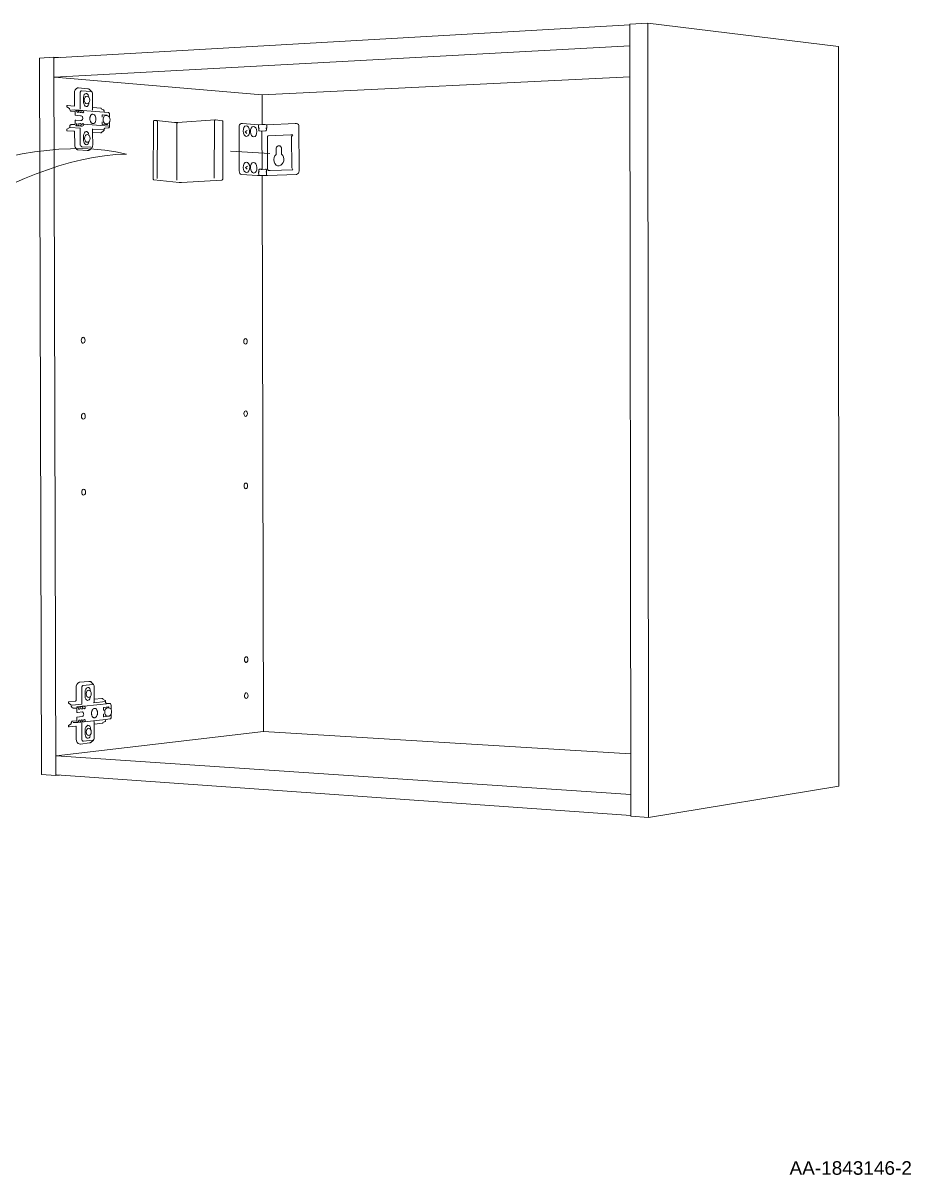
# Model space of a CAD drawing. Header units: metres. Extents: x -11.5 to 7.4, y -3.8 to 5.9.
# Drawn here: x 7.0658 to 7.4106, y -1.8176 to -1.3702 of the extents above; entities that cross this region are included whole.
import ezdxf

# ---------------------------------------------------------------- set-up
doc = ezdxf.new("R2010")
doc.units = ezdxf.units.M
doc.header["$MEASUREMENT"] = 0
for name, color, linetype, lineweight in [('PDF19_Geometry_Num_Penna__1_Num_Penna__255', 255, 'Continuous', 18), ('PDF19_Geometry_Num_Penna__7_Num_Penna__7', 7, 'Continuous', 18), ('PDF19_Text_Num_Penna__7_Num_Penna__7', 7, 'Continuous', 18)]:
    doc.layers.add(name, color=color, linetype=linetype, lineweight=lineweight)
doc.styles.add('GENERATED_STYLE_1', font='')
doc.styles.get('GENERATED_STYLE_1').set_extended_font_data('Arial')

msp = doc.modelspace()

# ---------------------------------------------------------------- linework, layer by layer
at = {"layer": 'PDF19_Geometry_Num_Penna__1_Num_Penna__255', "color": 255, "linetype": 'Continuous', "lineweight": 18, "flags": 128}
msp.add_lwpolyline([(7.16154, -1.42081), (7.14632, -1.41988)], dxfattribs=at)
at = {"layer": 'PDF19_Geometry_Num_Penna__7_Num_Penna__7', "color": 7, "linetype": 'Continuous', "lineweight": 18, "flags": 128}
for points in [[(7.30139, -1.37084), (7.07793, -1.38369)], [(7.30139, -1.37055), (7.30836, -1.37016)], [(7.30139, -1.37055), (7.30141, -1.37953)], [(7.30836, -1.37015), (7.30871, -1.67876)], [(7.30871, -1.67876), (7.38258, -1.66659), (7.38241, -1.37926), (7.30836, -1.37016)], [(7.3014, -1.37905), (7.07795, -1.39114)], [(7.30141, -1.37953), (7.30173, -1.66905)], [(7.07209, -1.38377), (7.07778, -1.38344), (7.0795, -1.38359)], [(7.07287, -1.66199), (7.07209, -1.38377)], [(7.07855, -1.66239), (7.07778, -1.38344)], [(7.07795, -1.39114), (7.1586, -1.39801)], [(7.15863, -1.40958), (7.1586, -1.39801), (7.30141, -1.39099)], [(7.08792, -1.39734), (7.08794, -1.39722), (7.08795, -1.3971), (7.08797, -1.39699), (7.08801, -1.39688), (7.08805, -1.39679), (7.0881, -1.39671), (7.08815, -1.39663), (7.08821, -1.39658), (7.08828, -1.39653), (7.08835, -1.3965), (7.08843, -1.39648), (7.08851, -1.39647), (7.09206, -1.39677)], [(7.08795, -1.40361), (7.08792, -1.39734)], [(7.08926, -1.40091), (7.08925, -1.39907)], [(7.09117, -1.39839), (7.09111, -1.39822), (7.09102, -1.39806), (7.09092, -1.39792), (7.09081, -1.39779), (7.09069, -1.3977), (7.09057, -1.39762), (7.09044, -1.39756), (7.09029, -1.39753)], [(7.08305, -1.4022), (7.08278, -1.40222), (7.08278, -1.40274), (7.08385, -1.40334)], [(7.08457, -1.40398), (7.08582, -1.40392)], [(7.08574, -1.40241), (7.08558, -1.40239)], [(7.08582, -1.40439), (7.08588, -1.4044), (7.08593, -1.40444), (7.08597, -1.40449), (7.08599, -1.40457)], [(7.08634, -1.40398), (7.08639, -1.404), (7.08644, -1.40405), (7.08641, -1.40404)], [(7.0868, -1.404), (7.0867, -1.404), (7.08662, -1.40399), (7.08653, -1.40399), (7.08648, -1.40399), (7.08642, -1.40399), (7.08637, -1.40399), (7.08634, -1.40398)], [(7.08777, -1.40407), (7.08768, -1.40407), (7.08758, -1.40407), (7.08751, -1.40407), (7.08745, -1.40406), (7.0874, -1.40406), (7.08735, -1.40406), (7.0873, -1.40406), (7.08729, -1.40405)], [(7.08873, -1.40414), (7.08865, -1.40414), (7.08856, -1.40414), (7.08847, -1.40414), (7.08841, -1.40414), (7.08836, -1.40414), (7.08832, -1.40414), (7.08828, -1.40414), (7.08826, -1.40412)], [(7.09276, -1.40339), (7.09276, -1.40349), (7.09275, -1.40358), (7.09274, -1.40366), (7.09272, -1.40375), (7.09269, -1.40385), (7.09266, -1.40397)], [(7.09276, -1.40295), (7.09276, -1.40339)], [(7.08584, -1.4095), (7.08591, -1.40948), (7.08596, -1.40943), (7.086, -1.40935), (7.08602, -1.40926)], [(7.08602, -1.40926), (7.08601, -1.40787), (7.08628, -1.40786)], [(7.09289, -1.40557), (7.09273, -1.40558), (7.09257, -1.40561), (7.09242, -1.40569), (7.09235, -1.40573), (7.09227, -1.4058), (7.09214, -1.40593), (7.09202, -1.40611), (7.09193, -1.4063), (7.09184, -1.4065), (7.0918, -1.4067), (7.09175, -1.4069), (7.09173, -1.40712), (7.09173, -1.40733), (7.09173, -1.40754), (7.09176, -1.40774), (7.0918, -1.40795), (7.09186, -1.40816), (7.09193, -1.40838), (7.09204, -1.40857), (7.09215, -1.40876), (7.09227, -1.4089), (7.09235, -1.40898), (7.09242, -1.40904), (7.0925, -1.4091), (7.09258, -1.40914), (7.09274, -1.40921), (7.0929, -1.40923)], [(7.09643, -1.40605), (7.09644, -1.40596), (7.09647, -1.40588), (7.09652, -1.40584), (7.09657, -1.40582)], [(7.09643, -1.40674), (7.09643, -1.40605)], [(7.09643, -1.40858), (7.09644, -1.40928), (7.09645, -1.40936), (7.09648, -1.40944), (7.09653, -1.4095), (7.09659, -1.40952), (7.09835, -1.40964)], [(7.09657, -1.40582), (7.09834, -1.40596)], [(7.0984, -1.40609), (7.09838, -1.40602), (7.09834, -1.40596)], [(7.09847, -1.4061), (7.09846, -1.40608), (7.09845, -1.40605), (7.09844, -1.40602), (7.09842, -1.406)], [(7.09844, -1.4093), (7.09845, -1.40941)], [(7.09845, -1.40941), (7.09849, -1.40941), (7.0985, -1.40942), (7.0985, -1.4093)], [(7.09885, -1.41088), (7.09896, -1.41087), (7.09908, -1.41081), (7.09917, -1.41072), (7.09925, -1.41061), (7.09932, -1.41048), (7.09936, -1.41033), (7.09938, -1.41018), (7.09937, -1.40858)], [(7.11629, -1.43059), (7.11636, -1.40849), (7.11637, -1.40838), (7.1164, -1.40827), (7.11644, -1.40819), (7.1165, -1.40812), (7.11656, -1.40807), (7.11664, -1.40805)], [(7.11663, -1.40805), (7.11753, -1.40799)], [(7.11761, -1.40799), (7.11759, -1.40799), (7.11758, -1.40799), (7.11756, -1.40799), (7.11754, -1.40799), (7.11753, -1.40799)], [(7.12457, -1.40879), (7.11761, -1.40799), (7.1177, -1.40801), (7.11778, -1.40806), (7.11784, -1.40814), (7.11789, -1.40822), (7.11791, -1.40832), (7.11792, -1.40843)], [(7.11792, -1.40843), (7.11784, -1.43054)], [(7.1258, -1.4088), (7.1257, -1.40881), (7.12558, -1.40882), (7.12547, -1.40882), (7.12534, -1.40882), (7.1252, -1.40882), (7.12507, -1.40882), (7.12493, -1.40882), (7.12482, -1.40881), (7.1247, -1.4088), (7.12461, -1.4088), (7.12457, -1.40879)], [(7.12553, -1.40924), (7.12545, -1.43123)], [(7.14037, -1.40779), (7.1258, -1.4088), (7.12573, -1.40882), (7.12566, -1.40887), (7.12561, -1.40894), (7.12557, -1.40902), (7.12554, -1.40913), (7.12553, -1.40924)], [(7.14037, -1.40779), (7.14031, -1.4078), (7.14024, -1.40784), (7.14019, -1.40791), (7.14015, -1.408), (7.14012, -1.40811), (7.14011, -1.40822), (7.14003, -1.43037)], [(7.14037, -1.40779), (7.14038, -1.40778), (7.14039, -1.40778), (7.14041, -1.40778), (7.14043, -1.40778), (7.14044, -1.40779), (7.14046, -1.40779), (7.14308, -1.40811)], [(7.14308, -1.40811), (7.14317, -1.40813), (7.14325, -1.40818), (7.14332, -1.40824), (7.14336, -1.40834), (7.14339, -1.40844), (7.1434, -1.40854)], [(7.1434, -1.40854), (7.14332, -1.43065)], [(7.15723, -1.40963), (7.15101, -1.40916)], [(7.17146, -1.40914), (7.16037, -1.40963)], [(7.08387, -1.41052), (7.08388, -1.41074), (7.08281, -1.41143)], [(7.08549, -1.41214), (7.08281, -1.41196), (7.08281, -1.41142)], [(7.08387, -1.41052), (7.08388, -1.41034), (7.08393, -1.41016), (7.08399, -1.40999), (7.08409, -1.40985), (7.0842, -1.40974), (7.08431, -1.40964), (7.08444, -1.40959), (7.08458, -1.40956), (7.08584, -1.4095)], [(7.08549, -1.41214), (7.08556, -1.41216), (7.08564, -1.41221), (7.0857, -1.41229), (7.08574, -1.4124), (7.08578, -1.4125), (7.08579, -1.41263)], [(7.0907, -1.41965), (7.08715, -1.41943), (7.08697, -1.41939), (7.0868, -1.41933), (7.08664, -1.41923), (7.08647, -1.41911), (7.08634, -1.41894), (7.0862, -1.41875), (7.08608, -1.41854), (7.08599, -1.41831), (7.08591, -1.41806), (7.08585, -1.4178), (7.08581, -1.41753), (7.08581, -1.41726), (7.08579, -1.41263)], [(7.08631, -1.40996), (7.08626, -1.40998), (7.0862, -1.40999)], [(7.08731, -1.41009), (7.0874, -1.41009), (7.08751, -1.4101), (7.08764, -1.4101), (7.08778, -1.4101), (7.08814, -1.41013)], [(7.08827, -1.41016), (7.08821, -1.41015), (7.08816, -1.41014), (7.08813, -1.41013), (7.08814, -1.41013)], [(7.09122, -1.41316), (7.09115, -1.41299), (7.09106, -1.41284), (7.09096, -1.4127), (7.09085, -1.41258), (7.09074, -1.41248), (7.09062, -1.4124), (7.09047, -1.41234), (7.09033, -1.41232)], [(7.09268, -1.41131), (7.09271, -1.41143), (7.09273, -1.41154), (7.09276, -1.41163), (7.09277, -1.41172), (7.09278, -1.41182), (7.09279, -1.41191)], [(7.09275, -1.41137), (7.09706, -1.41164)], [(7.09583, -1.41286), (7.09278, -1.41265), (7.09279, -1.41191)], [(7.09583, -1.41286), (7.09609, -1.41285)], [(7.09609, -1.41285), (7.09614, -1.41283), (7.09616, -1.41279), (7.09618, -1.41273), (7.09618, -1.41261)], [(7.09724, -1.41142), (7.09725, -1.41163), (7.09724, -1.41174), (7.09721, -1.41184), (7.09716, -1.41192), (7.09711, -1.412), (7.09704, -1.41206), (7.09618, -1.41261)], [(7.09724, -1.41142), (7.09725, -1.4113), (7.09729, -1.41119), (7.09734, -1.41109), (7.09742, -1.41102), (7.09751, -1.41096), (7.0976, -1.41094)], [(7.0976, -1.41094), (7.09885, -1.41088)], [(7.0985, -1.40942), (7.0985, -1.40945), (7.0985, -1.40948), (7.09849, -1.40951), (7.09848, -1.40954), (7.09846, -1.40957), (7.09845, -1.40959), (7.0984, -1.40963), (7.09835, -1.40964)], [(7.15275, -1.41185), (7.15198, -1.41239), (7.15267, -1.41301)], [(7.15756, -1.41097), (7.15723, -1.41094), (7.15723, -1.40963)], [(7.15744, -1.40963), (7.15737, -1.40963), (7.1573, -1.40963), (7.15723, -1.40963)], [(7.15745, -1.41094), (7.15738, -1.41095), (7.15731, -1.41095), (7.15723, -1.41094)], [(7.15749, -1.41098), (7.15742, -1.41102), (7.15737, -1.41109), (7.15733, -1.41118), (7.1573, -1.41127), (7.1573, -1.41139), (7.1573, -1.4116)], [(7.1573, -1.4116), (7.1573, -1.41172), (7.15733, -1.41183), (7.15738, -1.41192), (7.15743, -1.41199), (7.15749, -1.41204), (7.15756, -1.41206)], [(7.15973, -1.40959), (7.15961, -1.40959), (7.15948, -1.40958), (7.15933, -1.40957), (7.15915, -1.40957), (7.15899, -1.40957), (7.15881, -1.40958), (7.15866, -1.40957), (7.15851, -1.40958), (7.15744, -1.40963)], [(7.15853, -1.41211), (7.15846, -1.41211), (7.15837, -1.41211), (7.15829, -1.41211), (7.15822, -1.41211), (7.15756, -1.41206)], [(7.16027, -1.41139), (7.16027, -1.4116), (7.16026, -1.41172), (7.16022, -1.41182), (7.16017, -1.41192), (7.1601, -1.41199), (7.16001, -1.41204), (7.15993, -1.41206), (7.15853, -1.41211)], [(7.15853, -1.41211), (7.15856, -1.42698)], [(7.15973, -1.40959), (7.16019, -1.40963), (7.16022, -1.40963), (7.16027, -1.40963), (7.16032, -1.40963), (7.16037, -1.40963)], [(7.16027, -1.41139), (7.16026, -1.41128), (7.16023, -1.41117), (7.16018, -1.4111), (7.16012, -1.41103), (7.16004, -1.41098)], [(7.16018, -1.41094), (7.16022, -1.41094), (7.16027, -1.41094), (7.16033, -1.41094), (7.16038, -1.41094), (7.16037, -1.40963)], [(7.16067, -1.41479), (7.16067, -1.4146), (7.16069, -1.41442), (7.16073, -1.41425), (7.16078, -1.41409), (7.16085, -1.41394), (7.16969, -1.41355)], [(7.17006, -1.41425), (7.17048, -1.41361), (7.16969, -1.41355)], [(7.0893, -1.41572), (7.0893, -1.41386)], [(7.16067, -1.41478), (7.1607, -1.42655)], [(7.17052, -1.42713), (7.17009, -1.42643), (7.17006, -1.41425)], [(7.09079, -1.41966), (7.09074, -1.41965), (7.0907, -1.41965), (7.09096, -1.41964)], [(7.09079, -1.41966), (7.09106, -1.41964), (7.09101, -1.41964), (7.09096, -1.41964)], [(7.16154, -1.42081), (7.14632, -1.41988)], [(7.1529, -1.42575), (7.15213, -1.42629), (7.15283, -1.4269)], [(7.15747, -1.42698), (7.15741, -1.42705), (7.15737, -1.42713), (7.15734, -1.42724), (7.15732, -1.42736)], [(7.15747, -1.42698), (7.15753, -1.42694), (7.1576, -1.42693), (7.15826, -1.42697)], [(7.15995, -1.42693), (7.15856, -1.42698), (7.15849, -1.42698), (7.15841, -1.42698), (7.15832, -1.42698), (7.15826, -1.42697)], [(7.1601, -1.42696), (7.16003, -1.42693), (7.15995, -1.42693)], [(7.1601, -1.42696), (7.16017, -1.42701), (7.16022, -1.42708), (7.16027, -1.42716), (7.16029, -1.42725), (7.1603, -1.42735), (7.1603, -1.42757)], [(7.1607, -1.42655), (7.1607, -1.42674), (7.16073, -1.42692), (7.16077, -1.4271), (7.16082, -1.42726), (7.16088, -1.42742)], [(7.16168, -1.42747), (7.17052, -1.42713)], [(7.11628, -1.43059), (7.11629, -1.43071), (7.11632, -1.43083), (7.11637, -1.43093), (7.11643, -1.43101), (7.11651, -1.43106), (7.11658, -1.43109)], [(7.12638, -1.43203), (7.11658, -1.43109)], [(7.14332, -1.43065), (7.14331, -1.43078), (7.14327, -1.43089), (7.14322, -1.43099), (7.14314, -1.43107), (7.14305, -1.43113), (7.14295, -1.43115), (7.12736, -1.43205)], [(7.15054, -1.42897), (7.15681, -1.42935)], [(7.15748, -1.428), (7.15741, -1.42802), (7.15734, -1.42801), (7.15726, -1.42801)], [(7.15726, -1.42801), (7.15727, -1.42932)], [(7.15752, -1.42801), (7.15747, -1.42796), (7.15741, -1.42789), (7.15737, -1.42779), (7.15734, -1.42768), (7.15733, -1.42758), (7.15732, -1.42735)], [(7.15867, -1.42932), (7.15914, -1.64529)], [(7.16007, -1.428), (7.16015, -1.42795), (7.16021, -1.42787), (7.16026, -1.42778), (7.1603, -1.42768), (7.1603, -1.42757)], [(7.16007, -1.428), (7.1603, -1.42801), (7.16031, -1.42932)], [(7.16089, -1.42742), (7.16168, -1.42747)], [(7.12736, -1.43205), (7.12722, -1.43205), (7.12708, -1.43206), (7.12692, -1.43206), (7.12677, -1.43206), (7.12662, -1.43205), (7.12649, -1.43205), (7.12638, -1.43203)], [(7.08855, -1.62842), (7.08856, -1.6283), (7.08858, -1.62817), (7.0886, -1.62805), (7.08863, -1.62795), (7.08867, -1.62785), (7.08872, -1.62776), (7.08878, -1.62768), (7.08884, -1.62761), (7.0889, -1.62755), (7.08897, -1.62751), (7.08905, -1.62747), (7.08913, -1.62746), (7.09267, -1.62712)], [(7.08857, -1.63466), (7.08855, -1.62842)], [(7.09152, -1.62589), (7.09125, -1.62587)], [(7.09138, -1.62587), (7.09132, -1.62587), (7.09125, -1.62587)], [(7.09165, -1.62588), (7.09138, -1.62587)], [(7.09165, -1.62588), (7.09176, -1.62589), (7.09188, -1.62592), (7.09199, -1.62597), (7.0921, -1.62602), (7.0922, -1.62609), (7.09229, -1.62617), (7.09238, -1.62627), (7.09246, -1.62637), (7.09255, -1.62648), (7.09261, -1.62661), (7.09262, -1.62662), (7.09216, -1.62628)], [(7.09641, -1.63247), (7.09338, -1.63277), (7.09338, -1.63357)], [(7.09641, -1.63247), (7.09667, -1.63249)], [(7.09667, -1.63249), (7.09671, -1.63251), (7.09674, -1.63255), (7.09676, -1.6326)], [(7.09676, -1.6326), (7.09676, -1.63272), (7.09763, -1.63328)], [(7.08342, -1.63379), (7.08342, -1.63432), (7.08448, -1.63503)], [(7.08484, -1.63504), (7.08857, -1.63466)], [(7.0852, -1.63621), (7.08645, -1.63629)], [(7.08645, -1.63582), (7.08681, -1.63578)], [(7.08645, -1.63629), (7.08652, -1.63631), (7.08658, -1.63636), (7.08662, -1.63643), (7.08662, -1.63652)], [(7.08663, -1.63791), (7.08663, -1.63652)], [(7.08696, -1.63583), (7.08689, -1.63579), (7.08681, -1.63578)], [(7.08695, -1.63574), (7.08705, -1.63573), (7.08716, -1.63573), (7.08729, -1.63572), (7.08743, -1.63572)], [(7.08888, -1.63554), (7.08897, -1.63553), (7.08909, -1.63552), (7.08921, -1.63552), (7.08936, -1.63552)], [(7.09351, -1.63634), (7.09335, -1.63638), (7.09319, -1.63644), (7.09304, -1.63655), (7.09296, -1.63661), (7.09289, -1.63668), (7.09276, -1.63685), (7.09265, -1.63704), (7.09255, -1.63724), (7.09247, -1.63747), (7.09241, -1.63767), (7.09237, -1.63788), (7.09235, -1.63809), (7.09234, -1.63831), (7.09236, -1.63852), (7.09238, -1.63872), (7.09242, -1.63892), (7.09247, -1.63911), (7.09255, -1.63932), (7.09265, -1.63949), (7.09276, -1.63965), (7.0929, -1.63978), (7.09296, -1.63984), (7.09304, -1.63989), (7.09312, -1.63993), (7.0932, -1.63996), (7.09336, -1.64), (7.09352, -1.64)], [(7.09338, -1.63357), (7.09338, -1.63367), (7.09336, -1.63376), (7.09335, -1.63386), (7.09333, -1.63395), (7.09331, -1.63406), (7.09327, -1.63419)], [(7.09327, -1.63419), (7.09783, -1.63371)], [(7.09352, -1.64), (7.09368, -1.63996), (7.09383, -1.63989), (7.09399, -1.63979), (7.09407, -1.63973), (7.09414, -1.63966), (7.09426, -1.6395), (7.09438, -1.6393), (7.09448, -1.6391), (7.09456, -1.63887), (7.09462, -1.63867), (7.09465, -1.63845), (7.09468, -1.63825), (7.09468, -1.63803), (7.09467, -1.63783), (7.09465, -1.63762), (7.09461, -1.63742), (7.09455, -1.63723), (7.09447, -1.63703), (7.09437, -1.63685), (7.09426, -1.63669), (7.09413, -1.63656), (7.09406, -1.6365), (7.09398, -1.63645), (7.09391, -1.63641), (7.09383, -1.63638), (7.09367, -1.63635), (7.09351, -1.63634)], [(7.09704, -1.63619), (7.09705, -1.6361), (7.09708, -1.63602), (7.09713, -1.63596), (7.09719, -1.63595)], [(7.09704, -1.63688), (7.09704, -1.63619)], [(7.09704, -1.63688), (7.09706, -1.63697), (7.09708, -1.63704), (7.09713, -1.63709), (7.09719, -1.6371), (7.09761, -1.63705)], [(7.09719, -1.63595), (7.09894, -1.63576)], [(7.09783, -1.63371), (7.09782, -1.6336), (7.0978, -1.63351), (7.09775, -1.63342), (7.09769, -1.63334), (7.09763, -1.63328)], [(7.09783, -1.63371), (7.09783, -1.63392), (7.09784, -1.63404), (7.09788, -1.63415), (7.09794, -1.63426), (7.098, -1.63433), (7.09809, -1.63438), (7.09819, -1.6344), (7.09943, -1.63448)], [(7.09851, -1.63611), (7.09857, -1.6361), (7.09861, -1.6361)], [(7.09861, -1.6361), (7.09905, -1.63613)], [(7.09894, -1.63576), (7.099, -1.63577), (7.09904, -1.63582)], [(7.09894, -1.63614), (7.099, -1.63613), (7.09905, -1.63613)], [(7.08451, -1.64218), (7.08451, -1.64201), (7.08455, -1.64185), (7.0846, -1.64171), (7.08468, -1.64158), (7.08477, -1.64147), (7.08488, -1.64138), (7.085, -1.64133), (7.08512, -1.6413)], [(7.08521, -1.64177), (7.08647, -1.64184)], [(7.08664, -1.64115), (7.08522, -1.6413)], [(7.08651, -1.64137), (7.08647, -1.64138), (7.08653, -1.64136), (7.08659, -1.64131), (7.08663, -1.64125), (7.08664, -1.64116)], [(7.08691, -1.63792), (7.0869, -1.63792), (7.08663, -1.63791)], [(7.08664, -1.64114), (7.08663, -1.63977)], [(7.0889, -1.63772), (7.08691, -1.63792)], [(7.08709, -1.6417), (7.08705, -1.64174), (7.087, -1.64175)], [(7.087, -1.64175), (7.08704, -1.64175), (7.08709, -1.64175), (7.08715, -1.64175), (7.08722, -1.64174), (7.08731, -1.64174), (7.08741, -1.64173), (7.08745, -1.64173)], [(7.08745, -1.64173), (7.08746, -1.64173), (7.08748, -1.64173), (7.0875, -1.64173), (7.08752, -1.64173), (7.08754, -1.64172)], [(7.08797, -1.64165), (7.088, -1.64164), (7.08806, -1.64164), (7.08812, -1.64164), (7.08819, -1.64164), (7.08828, -1.64163), (7.08836, -1.64163), (7.08841, -1.64163)], [(7.08841, -1.64163), (7.08843, -1.64163), (7.08845, -1.64163), (7.08847, -1.64163), (7.08849, -1.64162), (7.08851, -1.64162)], [(7.0886, -1.64826), (7.08859, -1.64201)], [(7.08894, -1.64154), (7.08896, -1.64154), (7.08902, -1.64153), (7.08908, -1.64153), (7.08915, -1.64154), (7.08924, -1.64153), (7.08933, -1.64153), (7.08937, -1.64153)], [(7.08937, -1.64153), (7.08939, -1.64152), (7.08941, -1.64152), (7.08944, -1.64152), (7.08946, -1.64152), (7.08948, -1.64152)], [(7.0933, -1.6415), (7.09332, -1.64162), (7.09335, -1.64172), (7.09337, -1.6418), (7.09339, -1.64189), (7.09339, -1.64197), (7.0934, -1.64206)], [(7.09671, -1.6421), (7.09675, -1.64209), (7.09678, -1.64204), (7.09679, -1.64199), (7.09679, -1.64188)], [(7.09705, -1.63872), (7.09706, -1.63863), (7.09709, -1.63855), (7.09714, -1.63849), (7.09719, -1.63847)], [(7.09705, -1.63872), (7.09705, -1.6394), (7.09706, -1.63949), (7.09709, -1.63957), (7.09714, -1.63961), (7.09719, -1.63962), (7.09895, -1.63943)], [(7.09788, -1.64061), (7.09951, -1.64044)], [(7.09907, -1.63933), (7.09906, -1.63934), (7.09905, -1.63936), (7.09903, -1.63939), (7.09899, -1.63942), (7.09895, -1.63943)], [(7.09901, -1.63934), (7.09898, -1.63939), (7.09895, -1.63943)], [(7.09951, -1.64044), (7.09962, -1.64041), (7.09972, -1.64035), (7.09981, -1.64028), (7.09988, -1.64017), (7.09993, -1.64005), (7.09997, -1.63992), (7.09997, -1.63979), (7.09997, -1.63852)], [(7.15914, -1.64529), (7.07868, -1.65472)], [(7.08451, -1.64218), (7.08451, -1.64239), (7.08344, -1.64298)], [(7.08344, -1.64297), (7.08344, -1.6435), (7.08371, -1.64352)], [(7.08372, -1.64352), (7.08625, -1.64324)], [(7.08625, -1.64324), (7.08632, -1.64331), (7.08638, -1.6434), (7.0864, -1.64351), (7.08642, -1.64364)], [(7.08643, -1.64825), (7.08642, -1.64364)], [(7.0967, -1.6421), (7.0934, -1.64246), (7.0934, -1.64206)], [(7.30171, -1.65397), (7.15914, -1.64529)], [(7.08805, -1.65019), (7.08801, -1.65019), (7.08799, -1.65019), (7.08795, -1.65019), (7.08792, -1.65019), (7.08789, -1.65019), (7.08762, -1.65018)], [(7.08919, -1.6491), (7.09273, -1.64869)], [(7.07868, -1.65472), (7.30174, -1.66979)], [(7.07855, -1.66239), (7.07287, -1.66199)], [(7.0799, -1.66223), (7.07855, -1.66239)], [(7.0787, -1.66214), (7.30175, -1.67797)], [(7.30173, -1.66905), (7.30175, -1.67826)], [(7.30175, -1.67826), (7.30871, -1.67876)]]:
    msp.add_lwpolyline(points, dxfattribs=at)
for points in [[(7.08306, -1.4022), (7.08558, -1.40239), (7.08564, -1.40235), (7.08569, -1.40228), (7.08573, -1.40219), (7.08576, -1.40209), (7.08576, -1.40198), (7.08575, -1.39735, -0.377276), (7.08697, -1.39538), (7.08723, -1.39537), (7.08726, -1.39537), (7.08728, -1.39537), (7.08731, -1.39537), (7.08734, -1.39537), (7.08735, -1.39537), (7.09091, -1.39566, -0.21118), (7.09184, -1.39628), (7.09211, -1.39644, -0.254814), (7.09275, -1.39774), (7.09276, -1.40295), (7.09607, -1.4032), (7.09612, -1.40322), (7.09615, -1.40326), (7.09615, -1.40332), (7.09615, -1.40343), (7.09702, -1.40391), (7.09708, -1.40396), (7.09714, -1.40403), (7.09719, -1.40412), (7.09722, -1.40421), (7.09722, -1.40431), (7.09722, -1.40453), (7.09723, -1.40462), (7.09725, -1.40471), (7.09729, -1.40479), (7.08881, -1.40415, -0.551006), (7.08927, -1.40482, -0.712056), (7.08866, -1.40477)], [(7.08628, -1.40785), (7.08629, -1.40785), (7.08825, -1.408), (7.08837, -1.408), (7.08839, -1.408), (7.08841, -1.408, 0.619195), (7.08836, -1.40615), (7.08809, -1.40616), (7.08601, -1.406), (7.086, -1.40461), (7.086, -1.40459), (7.08599, -1.40457), (7.0845, -1.40444)], [(7.08718, -1.40402), (7.08687, -1.404, -0.537949), (7.08733, -1.40467, -0.727402), (7.08672, -1.40462, 0.23043), (7.08622, -1.40395), (7.08587, -1.40393)], [(7.08814, -1.40409), (7.08784, -1.40407, -0.536215), (7.08831, -1.40475, -0.717916), (7.08769, -1.4047)], [(7.09799, -1.40933), (7.09842, -1.40931, 0.295056), (7.09937, -1.40858), (7.09938, -1.40857), (7.09943, -1.40842), (7.09948, -1.40826), (7.09951, -1.4081), (7.09953, -1.40792), (7.09954, -1.40774), (7.09953, -1.40756), (7.09951, -1.40739), (7.09947, -1.40721), (7.09942, -1.40706), (7.09937, -1.40689), (7.09936, -1.40558), (7.09935, -1.40543), (7.09931, -1.4053), (7.09926, -1.40517), (7.09918, -1.40507), (7.09909, -1.40499), (7.09898, -1.40493), (7.09887, -1.40491), (7.09729, -1.40479)], [(7.08731, -1.41009), (7.08723, -1.41008), (7.08719, -1.41007), (7.08716, -1.41007), (7.08717, -1.41006), (7.08681, -1.41004), (7.08667, -1.41004), (7.08654, -1.41003), (7.08643, -1.41002), (7.08633, -1.41002), (7.08627, -1.41001), (7.08621, -1.41001), (7.0862, -1.41, 0.215881), (7.08673, -1.40927), (7.08638, -1.40925)], [(7.08681, -1.41004, 0.553684), (7.08735, -1.40931), (7.08771, -1.40934)], [(7.09787, -1.4061), (7.09782, -1.40611), (7.09826, -1.40608, -0.307954), (7.09937, -1.40689)], [(7.15095, -1.40916), (7.15043, -1.40918, 0.347712), (7.14969, -1.41044), (7.14973, -1.42761)], [(7.15681, -1.42935), (7.15695, -1.42935), (7.1571, -1.42935), (7.15727, -1.42935), (7.15743, -1.42936), (7.15759, -1.42935), (7.15774, -1.42935), (7.15789, -1.42934), (7.15912, -1.42931), (7.15979, -1.42934), (7.15989, -1.42934), (7.16001, -1.42935), (7.16015, -1.42935), (7.16029, -1.42935), (7.16044, -1.42935), (7.16058, -1.42935), (7.16071, -1.42935), (7.17189, -1.42896, 0.376482), (7.17295, -1.4276), (7.17291, -1.41045, 0.39488), (7.17195, -1.40917), (7.17156, -1.40914), (7.17151, -1.40914), (7.17146, -1.40914)], [(7.09212, -1.41842), (7.08857, -1.41819, -0.353608), (7.08798, -1.41724), (7.08796, -1.41098), (7.08424, -1.41071)], [(7.08778, -1.4101, 0.56074), (7.08831, -1.40938), (7.08867, -1.40941)], [(7.09938, -1.41018), (7.08928, -1.40946, -0.56867), (7.08875, -1.41017), (7.08861, -1.41017), (7.08847, -1.41017), (7.08837, -1.41017), (7.08827, -1.41016)], [(7.09278, -1.41265), (7.0928, -1.41757, -0.251095), (7.09229, -1.41873), (7.09203, -1.41892), (7.09194, -1.41908), (7.09182, -1.41923), (7.09172, -1.41934), (7.0916, -1.41944), (7.09147, -1.41952), (7.09134, -1.41959), (7.09119, -1.41962), (7.09106, -1.41964)], [(7.16403, -1.42116), (7.16403, -1.41918, -0.539247), (7.16545, -1.41786), (7.1656, -1.41793), (7.16573, -1.41804), (7.16585, -1.41817), (7.16595, -1.41833), (7.16604, -1.4185), (7.1661, -1.41869), (7.16614, -1.41889), (7.16614, -1.41909), (7.16616, -1.42107, -0.57152), (7.16523, -1.42565)], [(7.09125, -1.62587), (7.08771, -1.62621, 0.359297), (7.08638, -1.62842), (7.08639, -1.63303), (7.08638, -1.63314), (7.08635, -1.63326), (7.08631, -1.63337), (7.08625, -1.63344), (7.08617, -1.6335), (7.08609, -1.63352), (7.08342, -1.63379), (7.08368, -1.63381)], [(7.08989, -1.63175), (7.08988, -1.6299, -0.352301), (7.09091, -1.62818)], [(7.09338, -1.63277), (7.09337, -1.62794, 0.232876), (7.09287, -1.62681), (7.09262, -1.62662)], [(7.08839, -1.63562), (7.08825, -1.63562), (7.08812, -1.63562), (7.08801, -1.63563), (7.08791, -1.63564), (7.08785, -1.63565), (7.0878, -1.63566), (7.08778, -1.63567), (7.08743, -1.63572, -0.563242), (7.08796, -1.63645, -0.708091), (7.08735, -1.6365, 0.207697), (7.08681, -1.63578), (7.08681, -1.63577), (7.08683, -1.63576), (7.08688, -1.63575), (7.08695, -1.63574)], [(7.08832, -1.63641), (7.08837, -1.63647), (7.08842, -1.63653), (7.08847, -1.63656), (7.08853, -1.63659), (7.08858, -1.6366), (7.08862, -1.6366), (7.08867, -1.63658), (7.08872, -1.63656), (7.08877, -1.63652), (7.08883, -1.63648), (7.08888, -1.63642), (7.08893, -1.63634, 0.561211), (7.08839, -1.63562), (7.08875, -1.63558), (7.08875, -1.63556), (7.08877, -1.63556), (7.08881, -1.63555), (7.08888, -1.63554)], [(7.09904, -1.63582), (7.09905, -1.63584), (7.09907, -1.63586), (7.09908, -1.63589), (7.09909, -1.63591), (7.09909, -1.63594), (7.09909, -1.63598), (7.09905, -1.63613, -0.26873), (7.09996, -1.63683), (7.09996, -1.6352), (7.09995, -1.63504), (7.09991, -1.63489), (7.09984, -1.63476), (7.09976, -1.63465), (7.09966, -1.63456), (7.09955, -1.6345), (7.09943, -1.63448), (7.08936, -1.63552, -0.55752), (7.0899, -1.63624)], [(7.09841, -1.63932), (7.09885, -1.63935), (7.09896, -1.63936), (7.09908, -1.63933), (7.0992, -1.63931), (7.0993, -1.63926), (7.09941, -1.63921), (7.09951, -1.63914), (7.0996, -1.63906), (7.0997, -1.63896), (7.09979, -1.63886), (7.09987, -1.63872), (7.09995, -1.63858), (7.09997, -1.63852, 0.206547), (7.09996, -1.63683)], [(7.08783, -1.6417), (7.08754, -1.64172, 0.546777), (7.08798, -1.64107, 0.713737), (7.08736, -1.64114), (7.08733, -1.64122), (7.0873, -1.6413), (7.08727, -1.64138), (7.08723, -1.64146), (7.08719, -1.64152), (7.08715, -1.64159), (7.0871, -1.64165), (7.08705, -1.6417), (7.087, -1.64173), (7.08695, -1.64177), (7.08691, -1.64179), (7.08687, -1.6418), (7.08653, -1.64183)], [(7.08904, -1.63771), (7.08902, -1.63771), (7.08901, -1.63771), (7.08899, -1.63771), (7.0889, -1.63773, -0.554031), (7.08871, -1.63955), (7.08663, -1.63977)], [(7.08894, -1.64097, -0.538833), (7.08851, -1.64162), (7.0888, -1.64159)], [(7.08991, -1.64086, -0.545896), (7.08948, -1.64152), (7.09788, -1.64061), (7.09786, -1.6407), (7.09785, -1.6408), (7.09784, -1.64101), (7.09784, -1.64112), (7.09781, -1.64121), (7.09777, -1.64129), (7.09772, -1.64136), (7.09765, -1.64141), (7.09679, -1.64188)], [(7.0934, -1.64246), (7.09341, -1.6477, -0.260116), (7.09277, -1.64902), (7.09249, -1.64917), (7.09247, -1.64919), (7.09239, -1.6493), (7.09228, -1.64943), (7.09215, -1.64954), (7.09201, -1.64964), (7.09188, -1.6497), (7.09174, -1.64976), (7.0916, -1.64979), (7.08805, -1.65019)], [(7.08993, -1.64649), (7.08991, -1.64465, -0.346134), (7.09094, -1.64292)]]:
    msp.add_lwpolyline(points, format="xyb", dxfattribs=at)
for points in [[(7.08457, -1.40445), (7.08453, -1.40445)], [(7.08688, -1.404), (7.08686, -1.404), (7.08684, -1.404), (7.08681, -1.404)], [(7.08784, -1.40407), (7.08782, -1.40407), (7.0878, -1.40407), (7.08778, -1.40407)], [(7.08881, -1.40415), (7.08879, -1.40414), (7.08876, -1.40414), (7.08875, -1.40414)], [(7.09834, -1.40596), (7.09837, -1.40597)], [(7.09839, -1.40609), (7.09838, -1.40606), (7.09837, -1.40603), (7.09835, -1.40602), (7.09834, -1.40603), (7.09834, -1.40605)], [(7.15101, -1.40916), (7.15098, -1.40916)], [(7.09279, -1.41192), (7.0928, -1.4119), (7.09281, -1.41189)], [(7.15753, -1.41097), (7.15755, -1.41097), (7.15752, -1.41097)], [(7.1531, -1.61733), (7.15309, -1.61752), (7.15306, -1.6177), (7.15301, -1.61788), (7.15294, -1.61804), (7.15287, -1.61818), (7.15277, -1.61831), (7.15266, -1.61839), (7.15255, -1.61846), (7.15243, -1.61848), (7.15232, -1.61847), (7.15221, -1.61844), (7.1521, -1.61837), (7.152, -1.61827), (7.15193, -1.61814), (7.15185, -1.61799), (7.15181, -1.61782), (7.15178, -1.61764), (7.15176, -1.61745), (7.15177, -1.61726), (7.15181, -1.61707), (7.15185, -1.61689), (7.15192, -1.61673), (7.152, -1.61659), (7.1521, -1.61647), (7.1522, -1.61639), (7.15231, -1.61632), (7.15243, -1.61629), (7.15254, -1.61631), (7.15266, -1.61634), (7.15276, -1.61641), (7.15286, -1.61651), (7.15294, -1.61664), (7.15301, -1.61679), (7.15306, -1.61696), (7.15309, -1.61714)], [(7.0934, -1.6336), (7.09339, -1.63358), (7.09338, -1.63357)], [(7.09895, -1.63936), (7.09895, -1.63937), (7.09897, -1.63937), (7.09898, -1.63936)]]:
    msp.add_lwpolyline(points, close=True, dxfattribs=at)
at = {"layer": 'PDF19_Geometry_Num_Penna__7_Num_Penna__7', "color": 7, "linetype": 'Continuous', "lineweight": 18}
for centre, major_axis, ratio, start_param, end_param in [((7.09021, -1.399), (0.00005, 0.00148), 0.645054, 6.247447, 7.918147), ((7.0849, -1.40306), (0.00057, 0.00134), 0.656859, 2.051451, 3.333886), ((7.0903, -1.40099), (-0.00009, 0.00163), 0.635021, 1.485773, 4.625954), ((7.08816, -1.41474), (-0.00018, 0.0056), 0.194954, 5.979676, 6.543181), ((7.08896, -1.41075), (0, 0.00154), 0.381812, 5.707805, 6.796486), ((7.0929, -1.4074), (-0.0001, 0.00183), 0.632603, 3.062277, 6.208684), ((7.09789, -1.40772), (-0.0001, 0.00161), 0.629585, 6.260324, 9.422103), ((7.09019, -1.41368), (0.00013, 0.00136), 0.650942, 6.278893, 8.047837), ((7.09035, -1.41573), (-0.00005, 0.00167), 0.629345, 1.540931, 4.064031), ((7.16503, -1.42322), (0.00002, 0.00245), 0.767454, 0.574427, 3.258433), ((7.15108, -1.42675), (0.00065, 0.0022), 0.539804, 2.124858, 3.231636), ((7.09105, -1.62957), (-0.00011, 0.00139), 0.64311, 4.570112, 6.315001), ((7.09091, -1.63169), (0.0001, 0.00156), 0.653055, 1.64669, 4.509531), ((7.08548, -1.63494), (0.00041, 0.00123), 0.737201, 1.880524, 3.284748), ((7.08953, -1.63225), (-0.00005, 0.00424), 0.22594, 2.840471, 3.487886), ((7.09849, -1.63772), (0.00009, 0.00161), 0.622173, 0.07798, 3.154116), ((7.08863, -1.64202), (0.00003, 0.00124), 0.437699, 5.732913, 6.938936), ((7.08959, -1.64164), (0.000049, 0.000961), 0.502575, 5.6868, 7.042946), ((7.09095, -1.6464), (0.00011, 0.00159), 0.640274, 1.67513, 4.359154), ((7.09101, -1.64445), (0.00003, 0.00154), 0.63765, 4.750068, 6.380347), ((7.08798, -1.64789), (0.00043, 0.00228), 0.65408, 1.849115, 3.184616), ((7.08907, -1.64839), (-0.000122, 0.000711), 0.633311, 1.286265, 3.136066)]:
    msp.add_ellipse(centre, major_axis=major_axis, ratio=ratio, start_param=start_param, end_param=end_param, dxfattribs=at)
for centre, major_axis, ratio in [((7.1525, -1.41213), (-0.00009, 0.00206), 0.60496), ((7.1553, -1.41234), (-0.00009, 0.00205), 0.605155), ((7.15252, -1.42619), (-0.00008, 0.00206), 0.607629), ((7.15533, -1.42636), (-0.00008, 0.00205), 0.60607), ((7.08912, -1.49337), (-0.00001, 0.00115), 0.638124), ((7.15216, -1.49379), (-0.00001, 0.00109), 0.61181), ((7.15222, -1.52186), (0.00001, 0.0011), 0.61121), ((7.0892, -1.52288), (0, 0.00115), 0.643281), ((7.08928, -1.55238), (0.00003, 0.00116), 0.638594), ((7.15228, -1.54992), (0.00001, 0.0011), 0.607388), ((7.15246, -1.6314), (0.00007, 0.0011), 0.600463)]:
    msp.add_ellipse(centre, major_axis=major_axis, ratio=ratio, dxfattribs=at)
for points in [[(7.09061, -1.39852), (7.09003, -1.39852), (7.08956, -1.39921), (7.08956, -1.40006)], [(7.08956, -1.40006), (7.08956, -1.4009), (7.09003, -1.40159), (7.09061, -1.40159)], [(7.09165, -1.40006), (7.09165, -1.39921), (7.09119, -1.39852), (7.09061, -1.39852)], [(7.09061, -1.40159), (7.09119, -1.40159), (7.09165, -1.4009), (7.09165, -1.40006)], [(7.1059, -1.42105), (7.06286, -1.41012), (6.9959, -1.4442), (6.97487, -1.45581)], [(7.09073, -1.41342), (7.09016, -1.41342), (7.08968, -1.4141), (7.08968, -1.41495)], [(7.09178, -1.41495), (7.09178, -1.4141), (7.09131, -1.41342), (7.09073, -1.41342)], [(7.08968, -1.41495), (7.08968, -1.4158), (7.09016, -1.41649), (7.09073, -1.41649)], [(7.09073, -1.41649), (7.09131, -1.41649), (7.09178, -1.4158), (7.09178, -1.41495)], [(6.99131, -1.47787), (7.00386, -1.46738), (7.06097, -1.42177), (7.1059, -1.42105)], [(7.09129, -1.62927), (7.09074, -1.62927), (7.0903, -1.6299), (7.0903, -1.63068)], [(7.0903, -1.63068), (7.0903, -1.63146), (7.09074, -1.63209), (7.09129, -1.63209)], [(7.09227, -1.63068), (7.09227, -1.6299), (7.09183, -1.62927), (7.09129, -1.62927)], [(7.09129, -1.63209), (7.09183, -1.63209), (7.09227, -1.63146), (7.09227, -1.63068)], [(7.09127, -1.64409), (7.09073, -1.64409), (7.09029, -1.64472), (7.09029, -1.6455)], [(7.09029, -1.6455), (7.09029, -1.64628), (7.09073, -1.64691), (7.09127, -1.64691)], [(7.09226, -1.6455), (7.09226, -1.64472), (7.09182, -1.64409), (7.09127, -1.64409)], [(7.09127, -1.64691), (7.09182, -1.64691), (7.09226, -1.64628), (7.09226, -1.6455)]]:
    msp.add_open_spline(points, degree=3, dxfattribs=at)

# ---------------------------------------------------------------- texts
at = {"layer": 'PDF19_Text_Num_Penna__7_Num_Penna__7', "color": 7, "linetype": 'Continuous', "lineweight": 18, "insert": (7.36341, -1.81758), "char_height": 0.0052763, "attachment_point": 7, "style": 'GENERATED_STYLE_1'}
msp.add_mtext('\\A1;{\\pql;\\fArial|b0|i0|c0|p34;AA-1843146-2}', dxfattribs=at)

doc.saveas('drawing.dxf')
